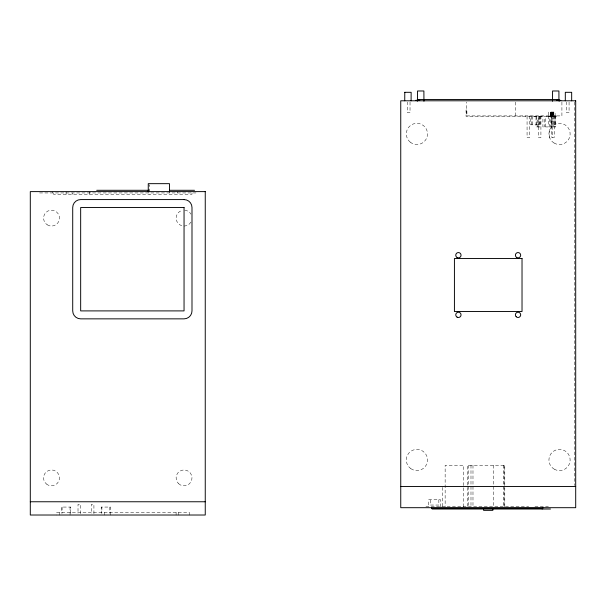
<?xml version="1.0" encoding="UTF-8"?>
<svg xmlns="http://www.w3.org/2000/svg" width="606" height="606" viewBox="0 0 606 606"><rect width="100%" height="100%" fill="white"/><g stroke="black" fill="none" stroke-linecap="round" stroke-linejoin="round"><path stroke-width="0.45" stroke-dasharray="3.03 2.27" d="M466.484 109.966L466.059 109.966L466.059 116.329L556.611 116.329L556.611 115.905M466.484 111.345L466.908 111.345L466.908 114.526L466.484 114.526M550.293 115.398L555.596 115.398L555.596 126.934L550.218 126.934L550.218 116.329M148.258 184.989L149.584 184.989L149.584 194.268M39.579 192.943L195.973 192.943M425.927 506.366L528.682 506.366M534.977 506.366L548.4 506.366M574.374 102.119L574.374 485.535M569.072 102.119L569.072 112.724L566.421 112.724L566.421 102.119M561.913 102.119L561.913 115.905L466.484 115.905L466.484 102.119M555.558 116.329L555.558 126.934M555.088 116.329L555.088 112.087L548.725 112.087L548.725 116.329M554.49 116.329L554.49 116.753L546.014 116.753L546.014 116.329M554.217 115.398L554.217 137.532L549.687 137.532L549.687 115.905M554.126 116.329L554.126 126.934M553.589 115.905L553.619 126.934M553.384 112.087L553.384 116.329M553.225 112.087L553.225 116.329M552.983 112.087L552.983 116.329M552.892 126.934L552.892 118.45L551.619 118.45L551.619 126.934M552.672 112.087L552.672 116.329M552.301 112.087L552.377 116.329M552.233 115.905L552.233 137.532M551.907 112.087L551.907 116.329M551.672 115.398L551.672 137.532M551.513 112.087L551.452 116.329M551.354 116.329L551.354 126.934M551.142 112.087L551.142 116.329M550.824 112.087L550.824 116.329M550.581 112.087L550.581 116.329M550.43 116.329L550.43 112.087L550.293 116.329M548.332 115.905L548.256 126.934L542.915 126.934L542.915 116.329M545.589 126.934L545.589 118.45L544.317 118.45L544.317 126.934M542.302 115.905L542.302 116.329M541.772 116.329L541.772 116.753L533.288 116.753L533.288 116.329M540.923 115.905L540.916 137.532L538.378 137.532L538.378 115.905M540.166 116.329L540.166 124.813L530.644 124.813L530.644 116.329M539.848 116.329L539.848 126.934L536.03 126.934L536.03 116.329M539.166 116.329L539.166 126.934M538.151 126.934L538.151 118.45L537.643 118.45L537.643 126.934M536.999 115.905L536.999 116.329M536.711 116.329L536.711 126.934M532.727 116.329L532.727 124.813M531.53 116.329L531.53 124.813M530.992 115.905L530.992 116.329M529.614 115.905L529.614 137.532L527.068 137.532L527.068 115.905M525.69 115.905L525.69 116.329M522.683 115.905L522.683 116.329M515.259 102.119L515.259 115.905M504.79 506.752L504.79 465.279L467.68 465.279L467.68 506.752M504.131 465.279L504.131 506.752M503.465 465.279L503.465 506.752M493.526 465.279L493.526 506.752M472.983 465.279L472.983 506.752M470.991 465.279L470.991 506.752M468.34 465.279L468.34 506.752M463.704 506.767L463.704 465.279L445.145 465.279L445.145 506.752M442.494 487.406L442.494 506.767M440.509 506.805L440.509 499.738L428.578 499.738L428.578 506.805M438.85 499.738L438.85 505.04L430.237 505.04L430.237 499.738M410.027 102.119L410.027 112.724L407.376 112.724L407.376 102.119M191.996 192.943L191.996 194.268L53.495 194.268L53.495 192.503M189.345 515.017L189.345 512.365L56.805 512.365L56.805 515.017M178.747 512.365L178.747 515.017M177.422 191.617L177.422 192.943M176.096 512.365L176.096 515.017M169.468 191.617L169.468 192.943M110.489 515.017L110.489 507.063L101.21 507.063L101.21 513.244M109.822 507.063L109.822 513.244M104.52 512.365L104.52 515.017M101.869 507.063L101.869 513.244M93.922 513.691L93.922 504.412L91.271 504.412L91.271 513.691M89.946 191.617L89.946 192.943M89.279 192.503L89.279 194.268M80.666 513.691L80.666 504.412L78.015 504.412L78.015 513.691M72.712 192.943L72.712 194.268M70.728 513.244L70.728 507.063L61.448 507.063L61.448 513.244M70.061 507.063L70.061 515.017M66.084 191.617L66.084 194.268M62.107 507.063L62.107 513.244M59.456 512.365L59.456 515.017M52.828 191.617L52.828 192.943M190.935 222.099A7.954 7.954 0 0 1 177.74 222.963A7.954 7.954 0 0 1 181.989 210.441M184.739 210.199A7.954 7.954 0 0 1 190.935 214.145M178.535 483.633A7.954 7.954 0 0 0 191.769 479.816A7.954 7.954 0 0 0 181.838 470.264A7.954 7.954 0 0 0 178.535 483.633M46.427 484.02A7.954 7.954 0 0 0 59.343 479.248A7.954 7.954 0 0 0 48.753 470.445A7.954 7.954 0 0 0 46.427 484.02M47.291 224.864A7.954 7.954 0 0 0 59.456 218.41A7.954 7.954 0 0 0 47.776 211.1A7.954 7.954 0 0 0 47.291 224.864M410.876 468.688A10.605 10.605 0 0 0 427.488 460.855A10.605 10.605 0 0 0 412.391 450.387A10.605 10.605 0 0 0 410.876 468.688M554.058 143.008A10.605 10.605 0 0 0 570.132 134.123A10.605 10.605 0 0 0 554.399 124.647A10.605 10.605 0 0 0 554.058 143.008M410.186 142.122A10.605 10.605 0 0 0 427.374 135.661A10.605 10.605 0 0 0 413.186 124.003A10.605 10.605 0 0 0 410.186 142.122M554.225 469.158A10.605 10.605 0 0 0 570.132 459.977A10.605 10.605 0 0 0 554.225 450.796A10.605 10.605 0 0 0 554.225 469.158"/><path stroke-width="0.91" d="M404.74 92.309L411.141 92.309L411.095 100.793M415.565 100.369L419.807 100.369M556.641 100.369L560.883 100.369M96.695 190.292L149.061 190.292M169.536 190.292L194.526 190.292M400.748 486.482L575.7 486.482M30.3 501.76L205.252 501.76M550.483 509.017L432.161 509.017L432.161 508.351M571.67 100.793L571.67 92.309L565.307 92.309L565.307 100.793M559.133 101.232L559.133 99.467L417.314 99.467L417.314 101.232M558.921 99.467L558.921 90.983L552.558 90.983L552.558 99.467M552.505 99.467L552.505 101.232M542.832 507.692L542.832 508.351L431.495 508.351L431.495 507.692M542.165 508.351L542.165 509.017M492.86 508.578L492.86 510.343L483.588 510.343L483.588 508.578M423.942 101.232L423.889 90.983L417.526 90.983L417.526 99.467M404.778 92.309L404.74 100.793M169.468 191.617L169.468 183.663L148.258 183.663L148.258 192.057M575.7 100.793L400.748 100.793L400.748 507.692L575.7 507.692L575.7 100.793M205.252 191.617L30.3 191.617L30.3 515.017L205.252 515.017L205.252 191.617M184.05 199.571L80.666 199.571A7.954 7.954 0 0 0 72.712 207.525L72.712 310.901A7.954 7.954 0 0 0 80.666 318.854L184.05 318.854A7.954 7.954 0 0 0 191.996 310.901L191.996 207.525A7.954 7.954 0 0 0 184.05 199.571M184.05 207.525L80.666 207.525L80.666 310.901L184.05 310.901L184.05 207.525M522.024 258.52L454.424 258.52L454.424 311.529L522.024 311.529L522.024 258.52M516.721 257.497A2.651 2.651 0 0 0 520.698 255.202A2.651 2.651 0 0 0 516.721 252.907A2.651 2.651 0 0 0 516.721 257.497M457.075 257.497A2.651 2.651 0 0 0 461.052 255.202A2.651 2.651 0 0 0 457.075 252.907A2.651 2.651 0 0 0 457.075 257.497M457.075 317.143A2.651 2.651 0 0 0 461.052 314.847A2.651 2.651 0 0 0 457.075 312.552A2.651 2.651 0 0 0 457.075 317.143M516.168 316.718A2.651 2.651 0 0 0 520.607 315.529A2.651 2.651 0 0 0 517.357 312.287A2.651 2.651 0 0 0 516.168 316.718"/></g></svg>
